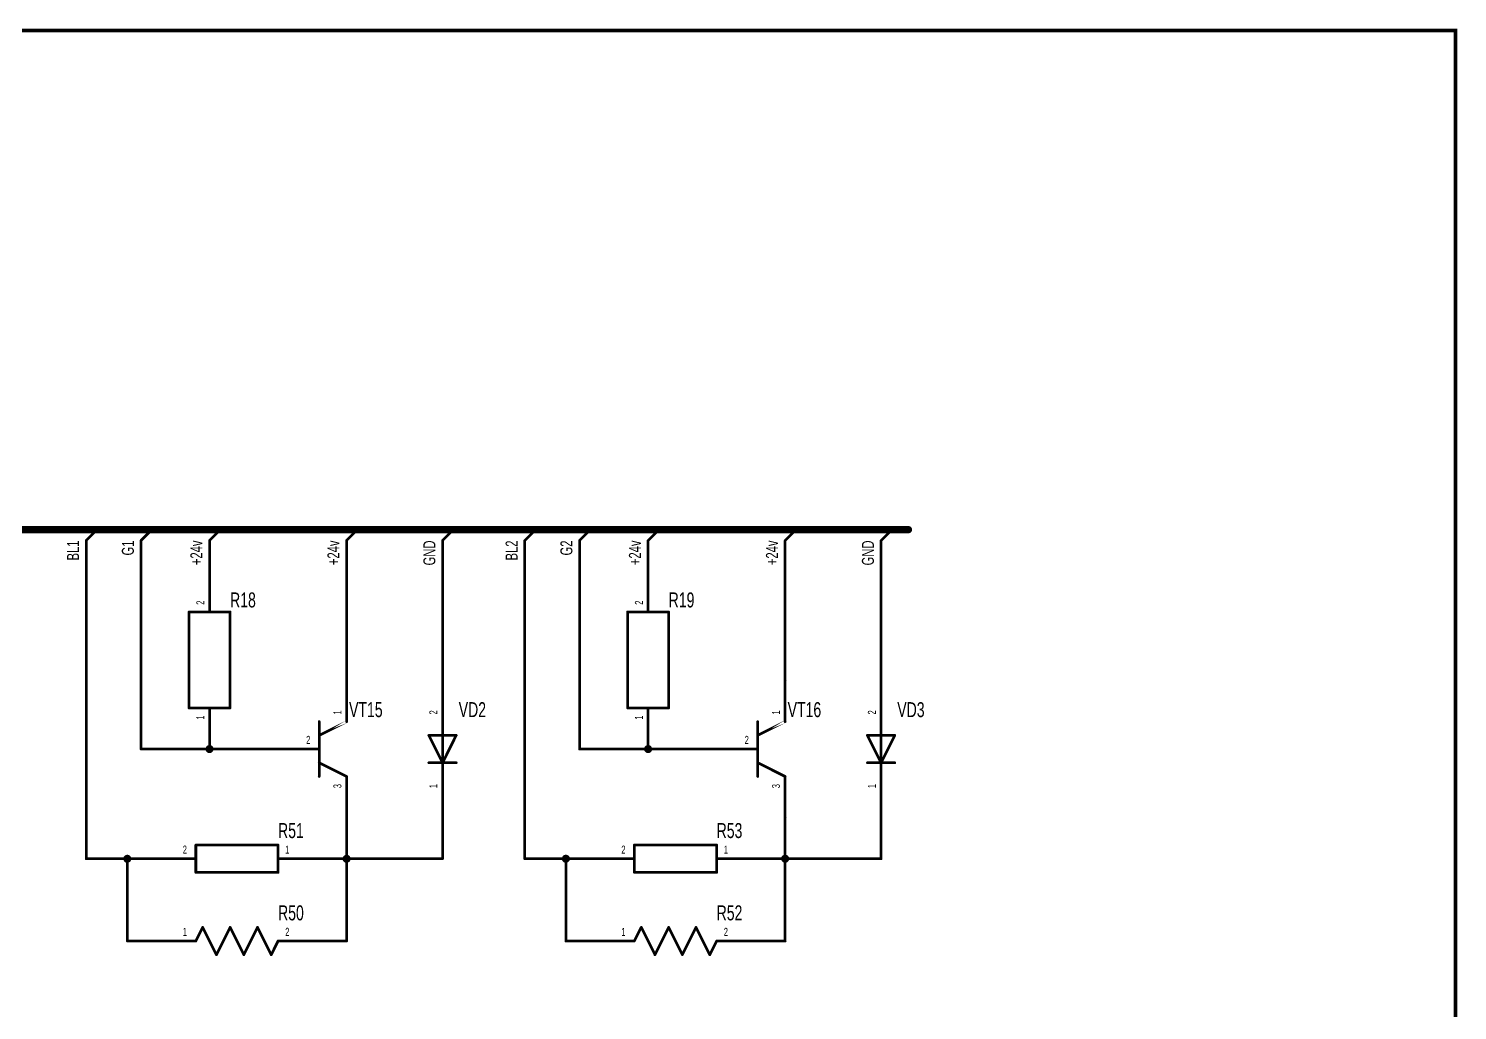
# Model space of a CAD drawing. Extents: x -4.5 to 18.4, y -0.7 to 15.5.
# Drawn here: x 13.19 to 18.4, y 11.88 to 15.46 of the extents above; entities that cross this region are included whole.
import ezdxf
from ezdxf.enums import TextEntityAlignment as Align

# ---------------------------------------------------------------- set-up
doc = ezdxf.new("R2010")
doc.units = 0
doc.header["$MEASUREMENT"] = 0
for name, color, linetype in [('Bus', 180, 'Continuous'), ('Element', 253, 'Continuous'), ('Net', 50, 'Continuous'), ('Pin', 50, 'Continuous'), ('Titles', 253, 'Continuous')]:
    doc.layers.add(name, color=color, linetype=linetype)

msp = doc.modelspace()

# ---------------------------------------------------------------- linework, layer by layer
at = {"layer": 'Bus', "linetype": 'Continuous', "const_width": 0.0262}
msp.add_lwpolyline([(7.55, 13.6304), (16.4, 13.6304)], dxfattribs=at)
at = {"layer": 'Bus', "linetype": 'Continuous', "const_width": 0.0131}
msp.add_lwpolyline([(16.3934, 13.6304, 1), (16.4066, 13.6304, 1), (16.3934, 13.6304, 1)], format="xyb", dxfattribs=at)
at = {"layer": 'Element', "linetype": 'Continuous', "const_width": 0.0049}
for points in [[(13.7725, 13.3304, 1), (13.7775, 13.3304, 1), (13.7725, 13.3304, 1)], [(13.7725, 13.3304, 1), (13.7775, 13.3304, 1), (13.7725, 13.3304, 1)], [(13.9225, 13.3304, 1), (13.9275, 13.3304, 1), (13.9225, 13.3304, 1)], [(13.9225, 13.3304, 1), (13.9275, 13.3304, 1), (13.9225, 13.3304, 1)], [(15.3725, 13.3304, 1), (15.3775, 13.3304, 1), (15.3725, 13.3304, 1)], [(15.3725, 13.3304, 1), (15.3775, 13.3304, 1), (15.3725, 13.3304, 1)], [(15.5225, 13.3304, 1), (15.5275, 13.3304, 1), (15.5225, 13.3304, 1)], [(15.5225, 13.3304, 1), (15.5275, 13.3304, 1), (15.5225, 13.3304, 1)], [(13.7725, 12.9804, 1), (13.7775, 12.9804, 1), (13.7725, 12.9804, 1)], [(13.7725, 12.9804, 1), (13.7775, 12.9804, 1), (13.7725, 12.9804, 1)], [(13.9225, 12.9804, 1), (13.9275, 12.9804, 1), (13.9225, 12.9804, 1)], [(13.9225, 12.9804, 1), (13.9275, 12.9804, 1), (13.9225, 12.9804, 1)], [(15.3725, 12.9804, 1), (15.3775, 12.9804, 1), (15.3725, 12.9804, 1)], [(15.3725, 12.9804, 1), (15.3775, 12.9804, 1), (15.3725, 12.9804, 1)], [(15.5225, 12.9804, 1), (15.5275, 12.9804, 1), (15.5225, 12.9804, 1)], [(15.5225, 12.9804, 1), (15.5275, 12.9804, 1), (15.5225, 12.9804, 1)], [(14.2475, 12.9304, 1), (14.2525, 12.9304, 1), (14.2475, 12.9304, 1)], [(14.3475, 12.9304, 1), (14.3525, 12.9304, 1), (14.3475, 12.9304, 1)], [(14.6975, 12.9304, 1), (14.7025, 12.9304, 1), (14.6975, 12.9304, 1)], [(15.8475, 12.9304, 1), (15.8525, 12.9304, 1), (15.8475, 12.9304, 1)], [(15.9475, 12.9304, 1), (15.9525, 12.9304, 1), (15.9475, 12.9304, 1)], [(16.2975, 12.9304, 1), (16.3025, 12.9304, 1), (16.2975, 12.9304, 1)], [(14.2475, 12.8804, 1), (14.2525, 12.8804, 1), (14.2475, 12.8804, 1)], [(14.6475, 12.8804, 1), (14.6525, 12.8804, 1), (14.6475, 12.8804, 1)], [(14.6475, 12.8804, 1), (14.6525, 12.8804, 1), (14.6475, 12.8804, 1)], [(14.7475, 12.8804, 1), (14.7525, 12.8804, 1), (14.7475, 12.8804, 1)], [(14.7475, 12.8804, 1), (14.7525, 12.8804, 1), (14.7475, 12.8804, 1)], [(15.8475, 12.8804, 1), (15.8525, 12.8804, 1), (15.8475, 12.8804, 1)], [(16.2475, 12.8804, 1), (16.2525, 12.8804, 1), (16.2475, 12.8804, 1)], [(16.2475, 12.8804, 1), (16.2525, 12.8804, 1), (16.2475, 12.8804, 1)], [(16.3475, 12.8804, 1), (16.3525, 12.8804, 1), (16.3475, 12.8804, 1)], [(16.3475, 12.8804, 1), (16.3525, 12.8804, 1), (16.3475, 12.8804, 1)], [(14.2475, 12.7804, 1), (14.2525, 12.7804, 1), (14.2475, 12.7804, 1)], [(14.2475, 12.7804, 1), (14.2525, 12.7804, 1), (14.2475, 12.7804, 1)], [(14.6475, 12.7804, 1), (14.6525, 12.7804, 1), (14.6475, 12.7804, 1)], [(14.6975, 12.7804, 1), (14.7025, 12.7804, 1), (14.6975, 12.7804, 1)], [(14.6975, 12.7804, 1), (14.7025, 12.7804, 1), (14.6975, 12.7804, 1)], [(14.7475, 12.7804, 1), (14.7525, 12.7804, 1), (14.7475, 12.7804, 1)], [(15.8475, 12.7804, 1), (15.8525, 12.7804, 1), (15.8475, 12.7804, 1)], [(15.8475, 12.7804, 1), (15.8525, 12.7804, 1), (15.8475, 12.7804, 1)], [(16.2475, 12.7804, 1), (16.2525, 12.7804, 1), (16.2475, 12.7804, 1)], [(16.2975, 12.7804, 1), (16.3025, 12.7804, 1), (16.2975, 12.7804, 1)], [(16.2975, 12.7804, 1), (16.3025, 12.7804, 1), (16.2975, 12.7804, 1)], [(16.3475, 12.7804, 1), (16.3525, 12.7804, 1), (16.3475, 12.7804, 1)], [(14.2475, 12.7304, 1), (14.2525, 12.7304, 1), (14.2475, 12.7304, 1)], [(14.3475, 12.7304, 1), (14.3525, 12.7304, 1), (14.3475, 12.7304, 1)], [(14.6975, 12.7304, 1), (14.7025, 12.7304, 1), (14.6975, 12.7304, 1)], [(15.8475, 12.7304, 1), (15.8525, 12.7304, 1), (15.8475, 12.7304, 1)], [(15.9475, 12.7304, 1), (15.9525, 12.7304, 1), (15.9475, 12.7304, 1)], [(16.2975, 12.7304, 1), (16.3025, 12.7304, 1), (16.2975, 12.7304, 1)], [(13.7975, 12.4804, 1), (13.8025, 12.4804, 1), (13.7975, 12.4804, 1)], [(13.7975, 12.4804, 1), (13.8025, 12.4804, 1), (13.7975, 12.4804, 1)], [(14.0975, 12.4804, 1), (14.1025, 12.4804, 1), (14.0975, 12.4804, 1)], [(14.0975, 12.4804, 1), (14.1025, 12.4804, 1), (14.0975, 12.4804, 1)], [(15.3975, 12.4804, 1), (15.4025, 12.4804, 1), (15.3975, 12.4804, 1)], [(15.3975, 12.4804, 1), (15.4025, 12.4804, 1), (15.3975, 12.4804, 1)], [(15.6975, 12.4804, 1), (15.7025, 12.4804, 1), (15.6975, 12.4804, 1)], [(15.6975, 12.4804, 1), (15.7025, 12.4804, 1), (15.6975, 12.4804, 1)], [(13.7975, 12.3804, 1), (13.8025, 12.3804, 1), (13.7975, 12.3804, 1)], [(13.7975, 12.3804, 1), (13.8025, 12.3804, 1), (13.7975, 12.3804, 1)], [(14.0975, 12.3804, 1), (14.1025, 12.3804, 1), (14.0975, 12.3804, 1)], [(14.0975, 12.3804, 1), (14.1025, 12.3804, 1), (14.0975, 12.3804, 1)], [(15.3975, 12.3804, 1), (15.4025, 12.3804, 1), (15.3975, 12.3804, 1)], [(15.3975, 12.3804, 1), (15.4025, 12.3804, 1), (15.3975, 12.3804, 1)], [(15.6975, 12.3804, 1), (15.7025, 12.3804, 1), (15.6975, 12.3804, 1)], [(15.6975, 12.3804, 1), (15.7025, 12.3804, 1), (15.6975, 12.3804, 1)], [(13.8225, 12.1804, 1), (13.8275, 12.1804, 1), (13.8225, 12.1804, 1)], [(13.8225, 12.1804, 1), (13.8275, 12.1804, 1), (13.8225, 12.1804, 1)], [(13.9225, 12.1804, 1), (13.9275, 12.1804, 1), (13.9225, 12.1804, 1)], [(13.9225, 12.1804, 1), (13.9275, 12.1804, 1), (13.9225, 12.1804, 1)], [(14.0225, 12.1804, 1), (14.0275, 12.1804, 1), (14.0225, 12.1804, 1)], [(14.0225, 12.1804, 1), (14.0275, 12.1804, 1), (14.0225, 12.1804, 1)], [(15.4225, 12.1804, 1), (15.4275, 12.1804, 1), (15.4225, 12.1804, 1)], [(15.4225, 12.1804, 1), (15.4275, 12.1804, 1), (15.4225, 12.1804, 1)], [(15.5225, 12.1804, 1), (15.5275, 12.1804, 1), (15.5225, 12.1804, 1)], [(15.5225, 12.1804, 1), (15.5275, 12.1804, 1), (15.5225, 12.1804, 1)], [(15.6225, 12.1804, 1), (15.6275, 12.1804, 1), (15.6225, 12.1804, 1)], [(15.6225, 12.1804, 1), (15.6275, 12.1804, 1), (15.6225, 12.1804, 1)], [(13.7975, 12.1304, 1), (13.8025, 12.1304, 1), (13.7975, 12.1304, 1)], [(14.0975, 12.1304, 1), (14.1025, 12.1304, 1), (14.0975, 12.1304, 1)], [(15.3975, 12.1304, 1), (15.4025, 12.1304, 1), (15.3975, 12.1304, 1)], [(15.6975, 12.1304, 1), (15.7025, 12.1304, 1), (15.6975, 12.1304, 1)], [(13.8725, 12.0804, 1), (13.8775, 12.0804, 1), (13.8725, 12.0804, 1)], [(13.8725, 12.0804, 1), (13.8775, 12.0804, 1), (13.8725, 12.0804, 1)], [(13.9725, 12.0804, 1), (13.9775, 12.0804, 1), (13.9725, 12.0804, 1)], [(13.9725, 12.0804, 1), (13.9775, 12.0804, 1), (13.9725, 12.0804, 1)], [(14.0725, 12.0804, 1), (14.0775, 12.0804, 1), (14.0725, 12.0804, 1)], [(14.0725, 12.0804, 1), (14.0775, 12.0804, 1), (14.0725, 12.0804, 1)], [(15.4725, 12.0804, 1), (15.4775, 12.0804, 1), (15.4725, 12.0804, 1)], [(15.4725, 12.0804, 1), (15.4775, 12.0804, 1), (15.4725, 12.0804, 1)], [(15.5725, 12.0804, 1), (15.5775, 12.0804, 1), (15.5725, 12.0804, 1)], [(15.5725, 12.0804, 1), (15.5775, 12.0804, 1), (15.5725, 12.0804, 1)], [(15.6725, 12.0804, 1), (15.6775, 12.0804, 1), (15.6725, 12.0804, 1)], [(15.6725, 12.0804, 1), (15.6775, 12.0804, 1), (15.6725, 12.0804, 1)]]:
    msp.add_lwpolyline(points, format="xyb", dxfattribs=at)
at = {"layer": 'Element', "linetype": 'Continuous', "const_width": 0.0098}
for points in [[(13.775, 13.3304), (13.775, 12.9804)], [(13.775, 13.3304), (13.925, 13.3304)], [(13.925, 13.3304), (13.925, 12.9804)], [(15.375, 13.3304), (15.375, 12.9804)], [(15.375, 13.3304), (15.525, 13.3304)], [(15.525, 13.3304), (15.525, 12.9804)], [(13.925, 12.9804), (13.775, 12.9804)], [(15.525, 12.9804), (15.375, 12.9804)], [(14.25, 12.7304), (14.25, 12.9304)], [(14.35, 12.9304), (14.25, 12.8804), (14.35, 12.9304)], [(14.7, 12.7304), (14.7, 12.9304)], [(15.85, 12.7304), (15.85, 12.9304)], [(15.95, 12.9304), (15.85, 12.8804), (15.95, 12.9304)], [(16.3, 12.7304), (16.3, 12.9304)], [(14.25, 12.7804), (14.25, 12.8804)], [(14.65, 12.8804), (14.75, 12.8804)], [(14.65, 12.8804), (14.7, 12.7804)], [(14.7, 12.7804), (14.75, 12.8804)], [(15.85, 12.7804), (15.85, 12.8804)], [(16.25, 12.8804), (16.35, 12.8804)], [(16.25, 12.8804), (16.3, 12.7804)], [(16.3, 12.7804), (16.35, 12.8804)], [(14.25, 12.7804), (14.35, 12.7304)], [(14.65, 12.7804), (14.75, 12.7804)], [(15.85, 12.7804), (15.95, 12.7304)], [(16.25, 12.7804), (16.35, 12.7804)], [(13.8, 12.3804), (13.8, 12.4804)], [(13.8, 12.4804), (14.1, 12.4804)], [(14.1, 12.4804), (14.1, 12.3804)], [(15.4, 12.3804), (15.4, 12.4804)], [(15.4, 12.4804), (15.7, 12.4804)], [(15.7, 12.4804), (15.7, 12.3804)], [(14.1, 12.3804), (13.8, 12.3804)], [(15.7, 12.3804), (15.4, 12.3804)], [(13.8, 12.1304), (13.825, 12.1804)], [(13.825, 12.1804), (13.875, 12.0804)], [(13.875, 12.0804), (13.925, 12.1804)], [(13.925, 12.1804), (13.975, 12.0804)], [(13.975, 12.0804), (14.025, 12.1804)], [(14.025, 12.1804), (14.075, 12.0804)], [(15.4, 12.1304), (15.425, 12.1804)], [(15.425, 12.1804), (15.475, 12.0804)], [(15.475, 12.0804), (15.525, 12.1804)], [(15.525, 12.1804), (15.575, 12.0804)], [(15.575, 12.0804), (15.625, 12.1804)], [(15.625, 12.1804), (15.675, 12.0804)], [(14.075, 12.0804), (14.1, 12.1304)], [(15.675, 12.0804), (15.7, 12.1304)]]:
    msp.add_lwpolyline(points, dxfattribs=at)
at = {"layer": 'Net', "linetype": 'Continuous', "const_width": 0.0098}
for points in [[(13.4, 13.591), (13.4394, 13.6304)], [(13.6, 13.591), (13.6394, 13.6304)], [(13.85, 13.591), (13.8894, 13.6304)], [(14.35, 13.591), (14.3894, 13.6304)], [(14.7, 13.591), (14.7394, 13.6304)], [(15, 13.591), (15.0394, 13.6304)], [(15.2, 13.591), (15.2394, 13.6304)], [(15.45, 13.591), (15.4894, 13.6304)], [(15.95, 13.591), (15.9894, 13.6304)], [(16.3, 13.591), (16.3394, 13.6304)], [(13.4, 12.4304), (13.4, 13.591)], [(13.6, 12.8304), (13.6, 13.591)], [(13.85, 13.4804), (13.85, 13.591)], [(14.35, 13.0804), (14.35, 13.591)], [(14.7, 13.0804), (14.7, 13.591)], [(15, 12.4304), (15, 13.591)], [(15.2, 12.8304), (15.2, 13.591)], [(15.45, 13.4804), (15.45, 13.591)], [(15.95, 13.0804), (15.95, 13.591)], [(16.3, 13.0804), (16.3, 13.591)], [(13.85, 12.8304), (13.6, 12.8304)], [(13.8402, 12.8304), (13.8406, 12.8273), (13.842, 12.8246), (13.8442, 12.8224), (13.847, 12.821), (13.85, 12.8205), (13.853, 12.821), (13.8558, 12.8224), (13.858, 12.8246), (13.8594, 12.8273), (13.8598, 12.8304), (13.8594, 12.8334), (13.858, 12.8361), (13.8558, 12.8383), (13.853, 12.8397), (13.85, 12.8402), (13.847, 12.8397), (13.8442, 12.8383), (13.842, 12.8361), (13.8406, 12.8334), (13.8402, 12.8304)], [(14.1, 12.8304), (13.85, 12.8304)], [(13.85, 12.8304), (13.85, 12.8304)], [(13.85, 12.8304), (13.85, 12.8304)], [(15.45, 12.8304), (15.2, 12.8304)], [(15.4402, 12.8304), (15.4406, 12.8273), (15.442, 12.8246), (15.4442, 12.8224), (15.447, 12.821), (15.45, 12.8205), (15.453, 12.821), (15.4558, 12.8224), (15.458, 12.8246), (15.4594, 12.8273), (15.4598, 12.8304), (15.4594, 12.8334), (15.458, 12.8361), (15.4558, 12.8383), (15.453, 12.8397), (15.45, 12.8402), (15.447, 12.8397), (15.4442, 12.8383), (15.442, 12.8361), (15.4406, 12.8334), (15.4402, 12.8304)], [(15.7, 12.8304), (15.45, 12.8304)], [(15.45, 12.8304), (15.45, 12.8304)], [(15.45, 12.8304), (15.45, 12.8304)], [(14.35, 12.5804), (14.35, 12.4304)], [(14.7, 12.4304), (14.7, 12.5804)], [(15.95, 12.5804), (15.95, 12.4304)], [(16.3, 12.4304), (16.3, 12.5804)], [(13.55, 12.4304), (13.4, 12.4304)], [(13.5402, 12.4304), (13.5406, 12.4273), (13.542, 12.4246), (13.5442, 12.4224), (13.547, 12.421), (13.55, 12.4205), (13.553, 12.421), (13.5558, 12.4224), (13.558, 12.4246), (13.5594, 12.4273), (13.5598, 12.4304), (13.5594, 12.4334), (13.558, 12.4361), (13.5558, 12.4383), (13.553, 12.4397), (13.55, 12.4402), (13.547, 12.4397), (13.5442, 12.4383), (13.542, 12.4361), (13.5406, 12.4334), (13.5402, 12.4304)], [(13.65, 12.4304), (13.55, 12.4304)], [(13.55, 12.4304), (13.55, 12.1304)], [(13.55, 12.4304), (13.55, 12.4304)], [(13.55, 12.4304), (13.55, 12.4304)], [(14.25, 12.4304), (14.35, 12.4304)], [(14.3402, 12.4304), (14.3406, 12.4273), (14.342, 12.4246), (14.3442, 12.4224), (14.347, 12.421), (14.35, 12.4205), (14.353, 12.421), (14.3558, 12.4224), (14.358, 12.4246), (14.3594, 12.4273), (14.3598, 12.4304), (14.3594, 12.4334), (14.358, 12.4361), (14.3558, 12.4383), (14.353, 12.4397), (14.35, 12.4402), (14.347, 12.4397), (14.3442, 12.4383), (14.342, 12.4361), (14.3406, 12.4334), (14.3402, 12.4304)], [(14.3402, 12.4304), (14.3406, 12.4273), (14.342, 12.4246), (14.3442, 12.4224), (14.347, 12.421), (14.35, 12.4205), (14.353, 12.421), (14.3558, 12.4224), (14.358, 12.4246), (14.3594, 12.4273), (14.3598, 12.4304), (14.3594, 12.4334), (14.358, 12.4361), (14.3558, 12.4383), (14.353, 12.4397), (14.35, 12.4402), (14.347, 12.4397), (14.3442, 12.4383), (14.342, 12.4361), (14.3406, 12.4334), (14.3402, 12.4304)], [(14.35, 12.4304), (14.35, 12.1304)], [(14.35, 12.4304), (14.35, 12.4304)], [(14.35, 12.4304), (14.35, 12.4304)], [(14.35, 12.4304), (14.7, 12.4304)], [(15.15, 12.4304), (15, 12.4304)], [(15.1402, 12.4304), (15.1406, 12.4273), (15.142, 12.4246), (15.1442, 12.4224), (15.147, 12.421), (15.15, 12.4205), (15.153, 12.421), (15.1558, 12.4224), (15.158, 12.4246), (15.1594, 12.4273), (15.1598, 12.4304), (15.1594, 12.4334), (15.158, 12.4361), (15.1558, 12.4383), (15.153, 12.4397), (15.15, 12.4402), (15.147, 12.4397), (15.1442, 12.4383), (15.142, 12.4361), (15.1406, 12.4334), (15.1402, 12.4304)], [(15.25, 12.4304), (15.15, 12.4304)], [(15.15, 12.4304), (15.15, 12.1304)], [(15.85, 12.4304), (15.95, 12.4304)], [(15.9402, 12.4304), (15.9406, 12.4273), (15.942, 12.4246), (15.9442, 12.4224), (15.947, 12.421), (15.95, 12.4205), (15.953, 12.421), (15.9558, 12.4224), (15.958, 12.4246), (15.9594, 12.4273), (15.9598, 12.4304), (15.9594, 12.4334), (15.958, 12.4361), (15.9558, 12.4383), (15.953, 12.4397), (15.95, 12.4402), (15.947, 12.4397), (15.9442, 12.4383), (15.942, 12.4361), (15.9406, 12.4334), (15.9402, 12.4304)], [(15.9402, 12.4304), (15.9406, 12.4273), (15.942, 12.4246), (15.9442, 12.4224), (15.947, 12.421), (15.95, 12.4205), (15.953, 12.421), (15.9558, 12.4224), (15.958, 12.4246), (15.9594, 12.4273), (15.9598, 12.4304), (15.9594, 12.4334), (15.958, 12.4361), (15.9558, 12.4383), (15.953, 12.4397), (15.95, 12.4402), (15.947, 12.4397), (15.9442, 12.4383), (15.942, 12.4361), (15.9406, 12.4334), (15.9402, 12.4304)], [(15.95, 12.4304), (15.95, 12.1304)], [(15.95, 12.4304), (15.95, 12.4304)], [(15.95, 12.4304), (15.95, 12.4304)], [(15.95, 12.4304), (16.3, 12.4304)], [(13.55, 12.1304), (13.65, 12.1304)], [(14.35, 12.1304), (14.25, 12.1304)], [(15.15, 12.1304), (15.25, 12.1304)], [(15.95, 12.1304), (15.85, 12.1304)]]:
    msp.add_lwpolyline(points, dxfattribs=at)
at = {"layer": 'Net', "linetype": 'Continuous', "const_width": 0.0049}
for points in [[(13.4369, 13.6304, 1), (13.4418, 13.6304, 1), (13.4369, 13.6304, 1)], [(13.6369, 13.6304, 1), (13.6418, 13.6304, 1), (13.6369, 13.6304, 1)], [(13.8869, 13.6304, 1), (13.8918, 13.6304, 1), (13.8869, 13.6304, 1)], [(14.3869, 13.6304, 1), (14.3918, 13.6304, 1), (14.3869, 13.6304, 1)], [(14.7369, 13.6304, 1), (14.7418, 13.6304, 1), (14.7369, 13.6304, 1)], [(15.0369, 13.6304, 1), (15.0418, 13.6304, 1), (15.0369, 13.6304, 1)], [(15.2369, 13.6304, 1), (15.2418, 13.6304, 1), (15.2369, 13.6304, 1)], [(15.4869, 13.6304, 1), (15.4918, 13.6304, 1), (15.4869, 13.6304, 1)], [(15.9869, 13.6304, 1), (15.9918, 13.6304, 1), (15.9869, 13.6304, 1)], [(16.3369, 13.6304, 1), (16.3418, 13.6304, 1), (16.3369, 13.6304, 1)], [(13.3975, 13.591, 1), (13.4025, 13.591, 1), (13.3975, 13.591, 1)], [(13.3975, 13.591, 1), (13.4025, 13.591, 1), (13.3975, 13.591, 1)], [(13.5975, 13.591, 1), (13.6025, 13.591, 1), (13.5975, 13.591, 1)], [(13.5975, 13.591, 1), (13.6025, 13.591, 1), (13.5975, 13.591, 1)], [(13.8475, 13.591, 1), (13.8525, 13.591, 1), (13.8475, 13.591, 1)], [(13.8475, 13.591, 1), (13.8525, 13.591, 1), (13.8475, 13.591, 1)], [(14.3475, 13.591, 1), (14.3525, 13.591, 1), (14.3475, 13.591, 1)], [(14.3475, 13.591, 1), (14.3525, 13.591, 1), (14.3475, 13.591, 1)], [(14.6975, 13.591, 1), (14.7025, 13.591, 1), (14.6975, 13.591, 1)], [(14.6975, 13.591, 1), (14.7025, 13.591, 1), (14.6975, 13.591, 1)], [(14.9975, 13.591, 1), (15.0025, 13.591, 1), (14.9975, 13.591, 1)], [(14.9975, 13.591, 1), (15.0025, 13.591, 1), (14.9975, 13.591, 1)], [(15.1975, 13.591, 1), (15.2025, 13.591, 1), (15.1975, 13.591, 1)], [(15.1975, 13.591, 1), (15.2025, 13.591, 1), (15.1975, 13.591, 1)], [(15.4475, 13.591, 1), (15.4525, 13.591, 1), (15.4475, 13.591, 1)], [(15.4475, 13.591, 1), (15.4525, 13.591, 1), (15.4475, 13.591, 1)], [(15.9475, 13.591, 1), (15.9525, 13.591, 1), (15.9475, 13.591, 1)], [(15.9475, 13.591, 1), (15.9525, 13.591, 1), (15.9475, 13.591, 1)], [(16.2975, 13.591, 1), (16.3025, 13.591, 1), (16.2975, 13.591, 1)], [(16.2975, 13.591, 1), (16.3025, 13.591, 1), (16.2975, 13.591, 1)], [(13.8475, 13.4804, 1), (13.8525, 13.4804, 1), (13.8475, 13.4804, 1)], [(15.4475, 13.4804, 1), (15.4525, 13.4804, 1), (15.4475, 13.4804, 1)], [(14.3475, 13.0804, 1), (14.3525, 13.0804, 1), (14.3475, 13.0804, 1)], [(14.6975, 13.0804, 1), (14.7025, 13.0804, 1), (14.6975, 13.0804, 1)], [(15.9475, 13.0804, 1), (15.9525, 13.0804, 1), (15.9475, 13.0804, 1)], [(16.2975, 13.0804, 1), (16.3025, 13.0804, 1), (16.2975, 13.0804, 1)], [(13.5975, 12.8304, 1), (13.6025, 12.8304, 1), (13.5975, 12.8304, 1)], [(13.5975, 12.8304, 1), (13.6025, 12.8304, 1), (13.5975, 12.8304, 1)], [(13.8377, 12.8304, 1), (13.8426, 12.8304, 1), (13.8377, 12.8304, 1)], [(13.8475, 12.8304, 1), (13.8525, 12.8304, 1), (13.8475, 12.8304, 1)], [(13.8475, 12.8304, 1), (13.8525, 12.8304, 1), (13.8475, 12.8304, 1)], [(13.8475, 12.8304, 1), (13.8525, 12.8304, 1), (13.8475, 12.8304, 1)], [(13.8475, 12.8304, 1), (13.8525, 12.8304, 1), (13.8475, 12.8304, 1)], [(14.0975, 12.8304, 1), (14.1025, 12.8304, 1), (14.0975, 12.8304, 1)], [(15.1975, 12.8304, 1), (15.2025, 12.8304, 1), (15.1975, 12.8304, 1)], [(15.1975, 12.8304, 1), (15.2025, 12.8304, 1), (15.1975, 12.8304, 1)], [(15.4377, 12.8304, 1), (15.4426, 12.8304, 1), (15.4377, 12.8304, 1)], [(15.4475, 12.8304, 1), (15.4525, 12.8304, 1), (15.4475, 12.8304, 1)], [(15.4475, 12.8304, 1), (15.4525, 12.8304, 1), (15.4475, 12.8304, 1)], [(15.4475, 12.8304, 1), (15.4525, 12.8304, 1), (15.4475, 12.8304, 1)], [(15.4475, 12.8304, 1), (15.4525, 12.8304, 1), (15.4475, 12.8304, 1)], [(15.6975, 12.8304, 1), (15.7025, 12.8304, 1), (15.6975, 12.8304, 1)], [(14.3475, 12.5804, 1), (14.3525, 12.5804, 1), (14.3475, 12.5804, 1)], [(14.6975, 12.5804, 1), (14.7025, 12.5804, 1), (14.6975, 12.5804, 1)], [(15.9475, 12.5804, 1), (15.9525, 12.5804, 1), (15.9475, 12.5804, 1)], [(16.2975, 12.5804, 1), (16.3025, 12.5804, 1), (16.2975, 12.5804, 1)], [(13.3975, 12.4304, 1), (13.4025, 12.4304, 1), (13.3975, 12.4304, 1)], [(13.3975, 12.4304, 1), (13.4025, 12.4304, 1), (13.3975, 12.4304, 1)], [(13.5377, 12.4304, 1), (13.5426, 12.4304, 1), (13.5377, 12.4304, 1)], [(13.5475, 12.4304, 1), (13.5525, 12.4304, 1), (13.5475, 12.4304, 1)], [(13.5475, 12.4304, 1), (13.5525, 12.4304, 1), (13.5475, 12.4304, 1)], [(13.5475, 12.4304, 1), (13.5525, 12.4304, 1), (13.5475, 12.4304, 1)], [(13.5475, 12.4304, 1), (13.5525, 12.4304, 1), (13.5475, 12.4304, 1)], [(13.5475, 12.4304, 1), (13.5525, 12.4304, 1), (13.5475, 12.4304, 1)], [(13.6475, 12.4304, 1), (13.6525, 12.4304, 1), (13.6475, 12.4304, 1)], [(14.2475, 12.4304, 1), (14.2525, 12.4304, 1), (14.2475, 12.4304, 1)], [(14.3377, 12.4304, 1), (14.3426, 12.4304, 1), (14.3377, 12.4304, 1)], [(14.3377, 12.4304, 1), (14.3426, 12.4304, 1), (14.3377, 12.4304, 1)], [(14.3475, 12.4304, 1), (14.3525, 12.4304, 1), (14.3475, 12.4304, 1)], [(14.3475, 12.4304, 1), (14.3525, 12.4304, 1), (14.3475, 12.4304, 1)], [(14.3475, 12.4304, 1), (14.3525, 12.4304, 1), (14.3475, 12.4304, 1)], [(14.3475, 12.4304, 1), (14.3525, 12.4304, 1), (14.3475, 12.4304, 1)], [(14.3475, 12.4304, 1), (14.3525, 12.4304, 1), (14.3475, 12.4304, 1)], [(14.3475, 12.4304, 1), (14.3525, 12.4304, 1), (14.3475, 12.4304, 1)], [(14.6975, 12.4304, 1), (14.7025, 12.4304, 1), (14.6975, 12.4304, 1)], [(14.6975, 12.4304, 1), (14.7025, 12.4304, 1), (14.6975, 12.4304, 1)], [(14.9975, 12.4304, 1), (15.0025, 12.4304, 1), (14.9975, 12.4304, 1)], [(14.9975, 12.4304, 1), (15.0025, 12.4304, 1), (14.9975, 12.4304, 1)], [(15.1377, 12.4304, 1), (15.1426, 12.4304, 1), (15.1377, 12.4304, 1)], [(15.1475, 12.4304, 1), (15.1525, 12.4304, 1), (15.1475, 12.4304, 1)], [(15.1475, 12.4304, 1), (15.1525, 12.4304, 1), (15.1475, 12.4304, 1)], [(15.1475, 12.4304, 1), (15.1525, 12.4304, 1), (15.1475, 12.4304, 1)], [(15.2475, 12.4304, 1), (15.2525, 12.4304, 1), (15.2475, 12.4304, 1)], [(15.8475, 12.4304, 1), (15.8525, 12.4304, 1), (15.8475, 12.4304, 1)], [(15.9377, 12.4304, 1), (15.9426, 12.4304, 1), (15.9377, 12.4304, 1)], [(15.9377, 12.4304, 1), (15.9426, 12.4304, 1), (15.9377, 12.4304, 1)], [(15.9475, 12.4304, 1), (15.9525, 12.4304, 1), (15.9475, 12.4304, 1)], [(15.9475, 12.4304, 1), (15.9525, 12.4304, 1), (15.9475, 12.4304, 1)], [(15.9475, 12.4304, 1), (15.9525, 12.4304, 1), (15.9475, 12.4304, 1)], [(15.9475, 12.4304, 1), (15.9525, 12.4304, 1), (15.9475, 12.4304, 1)], [(15.9475, 12.4304, 1), (15.9525, 12.4304, 1), (15.9475, 12.4304, 1)], [(15.9475, 12.4304, 1), (15.9525, 12.4304, 1), (15.9475, 12.4304, 1)], [(16.2975, 12.4304, 1), (16.3025, 12.4304, 1), (16.2975, 12.4304, 1)], [(16.2975, 12.4304, 1), (16.3025, 12.4304, 1), (16.2975, 12.4304, 1)], [(13.5475, 12.1304, 1), (13.5525, 12.1304, 1), (13.5475, 12.1304, 1)], [(13.5475, 12.1304, 1), (13.5525, 12.1304, 1), (13.5475, 12.1304, 1)], [(13.6475, 12.1304, 1), (13.6525, 12.1304, 1), (13.6475, 12.1304, 1)], [(14.2475, 12.1304, 1), (14.2525, 12.1304, 1), (14.2475, 12.1304, 1)], [(14.3475, 12.1304, 1), (14.3525, 12.1304, 1), (14.3475, 12.1304, 1)], [(14.3475, 12.1304, 1), (14.3525, 12.1304, 1), (14.3475, 12.1304, 1)], [(15.1475, 12.1304, 1), (15.1525, 12.1304, 1), (15.1475, 12.1304, 1)], [(15.1475, 12.1304, 1), (15.1525, 12.1304, 1), (15.1475, 12.1304, 1)], [(15.2475, 12.1304, 1), (15.2525, 12.1304, 1), (15.2475, 12.1304, 1)], [(15.8475, 12.1304, 1), (15.8525, 12.1304, 1), (15.8475, 12.1304, 1)], [(15.9475, 12.1304, 1), (15.9525, 12.1304, 1), (15.9475, 12.1304, 1)], [(15.9475, 12.1304, 1), (15.9525, 12.1304, 1), (15.9475, 12.1304, 1)]]:
    msp.add_lwpolyline(points, format="xyb", dxfattribs=at)
at = {"layer": 'Pin', "linetype": 'Continuous', "const_width": 0.0049}
for points in [[(13.8475, 13.4804, 1), (13.8525, 13.4804, 1), (13.8475, 13.4804, 1)], [(15.4475, 13.4804, 1), (15.4525, 13.4804, 1), (15.4475, 13.4804, 1)], [(13.8475, 13.3304, 1), (13.8525, 13.3304, 1), (13.8475, 13.3304, 1)], [(15.4475, 13.3304, 1), (15.4525, 13.3304, 1), (15.4475, 13.3304, 1)], [(14.3475, 13.0804, 1), (14.3525, 13.0804, 1), (14.3475, 13.0804, 1)], [(14.6975, 13.0804, 1), (14.7025, 13.0804, 1), (14.6975, 13.0804, 1)], [(15.9475, 13.0804, 1), (15.9525, 13.0804, 1), (15.9475, 13.0804, 1)], [(16.2975, 13.0804, 1), (16.3025, 13.0804, 1), (16.2975, 13.0804, 1)], [(13.8475, 12.9804, 1), (13.8525, 12.9804, 1), (13.8475, 12.9804, 1)], [(15.4475, 12.9804, 1), (15.4525, 12.9804, 1), (15.4475, 12.9804, 1)], [(14.3475, 12.9304, 1), (14.3525, 12.9304, 1), (14.3475, 12.9304, 1)], [(14.6975, 12.9304, 1), (14.7025, 12.9304, 1), (14.6975, 12.9304, 1)], [(15.9475, 12.9304, 1), (15.9525, 12.9304, 1), (15.9475, 12.9304, 1)], [(16.2975, 12.9304, 1), (16.3025, 12.9304, 1), (16.2975, 12.9304, 1)], [(13.8475, 12.8304, 1), (13.8525, 12.8304, 1), (13.8475, 12.8304, 1)], [(14.0975, 12.8304, 1), (14.1025, 12.8304, 1), (14.0975, 12.8304, 1)], [(14.2475, 12.8304, 1), (14.2525, 12.8304, 1), (14.2475, 12.8304, 1)], [(15.4475, 12.8304, 1), (15.4525, 12.8304, 1), (15.4475, 12.8304, 1)], [(15.6975, 12.8304, 1), (15.7025, 12.8304, 1), (15.6975, 12.8304, 1)], [(15.8475, 12.8304, 1), (15.8525, 12.8304, 1), (15.8475, 12.8304, 1)], [(14.3475, 12.7304, 1), (14.3525, 12.7304, 1), (14.3475, 12.7304, 1)], [(14.6975, 12.7304, 1), (14.7025, 12.7304, 1), (14.6975, 12.7304, 1)], [(15.9475, 12.7304, 1), (15.9525, 12.7304, 1), (15.9475, 12.7304, 1)], [(16.2975, 12.7304, 1), (16.3025, 12.7304, 1), (16.2975, 12.7304, 1)], [(14.3475, 12.5804, 1), (14.3525, 12.5804, 1), (14.3475, 12.5804, 1)], [(14.6975, 12.5804, 1), (14.7025, 12.5804, 1), (14.6975, 12.5804, 1)], [(15.9475, 12.5804, 1), (15.9525, 12.5804, 1), (15.9475, 12.5804, 1)], [(16.2975, 12.5804, 1), (16.3025, 12.5804, 1), (16.2975, 12.5804, 1)], [(13.6475, 12.4304, 1), (13.6525, 12.4304, 1), (13.6475, 12.4304, 1)], [(13.7975, 12.4304, 1), (13.8025, 12.4304, 1), (13.7975, 12.4304, 1)], [(14.0975, 12.4304, 1), (14.1025, 12.4304, 1), (14.0975, 12.4304, 1)], [(14.2475, 12.4304, 1), (14.2525, 12.4304, 1), (14.2475, 12.4304, 1)], [(15.2475, 12.4304, 1), (15.2525, 12.4304, 1), (15.2475, 12.4304, 1)], [(15.3975, 12.4304, 1), (15.4025, 12.4304, 1), (15.3975, 12.4304, 1)], [(15.6975, 12.4304, 1), (15.7025, 12.4304, 1), (15.6975, 12.4304, 1)], [(15.8475, 12.4304, 1), (15.8525, 12.4304, 1), (15.8475, 12.4304, 1)], [(13.6475, 12.1304, 1), (13.6525, 12.1304, 1), (13.6475, 12.1304, 1)], [(13.7975, 12.1304, 1), (13.8025, 12.1304, 1), (13.7975, 12.1304, 1)], [(14.0975, 12.1304, 1), (14.1025, 12.1304, 1), (14.0975, 12.1304, 1)], [(14.2475, 12.1304, 1), (14.2525, 12.1304, 1), (14.2475, 12.1304, 1)], [(15.2475, 12.1304, 1), (15.2525, 12.1304, 1), (15.2475, 12.1304, 1)], [(15.3975, 12.1304, 1), (15.4025, 12.1304, 1), (15.3975, 12.1304, 1)], [(15.6975, 12.1304, 1), (15.7025, 12.1304, 1), (15.6975, 12.1304, 1)], [(15.8475, 12.1304, 1), (15.8525, 12.1304, 1), (15.8475, 12.1304, 1)]]:
    msp.add_lwpolyline(points, format="xyb", dxfattribs=at)
at = {"layer": 'Pin', "linetype": 'Continuous', "const_width": 0.0098}
for points in [[(13.85, 13.3304), (13.85, 13.4804)], [(15.45, 13.3304), (15.45, 13.4804)], [(14.35, 12.9304), (14.35, 13.0804)], [(14.7, 12.9304), (14.7, 13.0804)], [(15.95, 12.9304), (15.95, 13.0804)], [(16.3, 12.9304), (16.3, 13.0804)], [(13.85, 12.9804), (13.85, 12.8304)], [(15.45, 12.9804), (15.45, 12.8304)], [(14.25, 12.8304), (14.1, 12.8304)], [(15.85, 12.8304), (15.7, 12.8304)], [(14.35, 12.7304), (14.35, 12.5804)], [(14.7, 12.7304), (14.7, 12.5804)], [(15.95, 12.7304), (15.95, 12.5804)], [(16.3, 12.7304), (16.3, 12.5804)], [(13.8, 12.4304), (13.65, 12.4304)], [(14.1, 12.4304), (14.25, 12.4304)], [(15.4, 12.4304), (15.25, 12.4304)], [(15.7, 12.4304), (15.85, 12.4304)], [(13.8, 12.1304), (13.65, 12.1304)], [(14.1, 12.1304), (14.25, 12.1304)], [(15.4, 12.1304), (15.25, 12.1304)], [(15.7, 12.1304), (15.85, 12.1304)]]:
    msp.add_lwpolyline(points, dxfattribs=at)
at = {"layer": 'Titles', "linetype": 'Continuous', "const_width": 0.0131}
msp.add_lwpolyline([(18.3961, -0.6905), (-4.0055, -0.6905), (-4.0055, 15.4512), (18.3961, 15.4512), (18.3961, -0.6905)], dxfattribs=at)

# ---------------------------------------------------------------- texts
at = {"layer": 'Element', "width": 0.7}
for s, p in [('R18', (13.925, 13.3304)), ('R19', (15.525, 13.3304)), ('VT15', (14.3591, 12.9304)), ('VD2', (14.7591, 12.9304)), ('VT16', (15.9591, 12.9304)), ('VD3', (16.3591, 12.9304)), ('R51', (14.1, 12.4894)), ('R53', (15.7, 12.4894)), ('R50', (14.1, 12.1894)), ('R52', (15.7, 12.1894))]:
    msp.add_text(s, height=0.0547, dxfattribs=at).set_placement(p, align=Align.BOTTOM_LEFT)
at = {"layer": 'Net', "width": 0.7}
for s, p in [('BL1', (13.3869, 13.591)), ('G1', (13.5869, 13.591)), ('+24v', (13.8369, 13.591)), ('+24v', (14.3369, 13.591)), ('GND', (14.6869, 13.591)), ('BL2', (14.9869, 13.591)), ('G2', (15.1869, 13.591)), ('+24v', (15.4369, 13.591)), ('+24v', (15.9369, 13.591)), ('GND', (16.2869, 13.591))]:
    msp.add_text(s, height=0.0437, rotation=90, dxfattribs=at).set_placement(p, align=Align.BOTTOM_RIGHT)
at = {"layer": 'Pin', "width": 0.7}
for s, p in [('2', (13.8019, 13.3566)), ('2', (15.4019, 13.3566)), ('1', (13.8019, 12.9377)), ('1', (14.3019, 12.9566)), ('2', (14.6519, 12.9566)), ('1', (15.4019, 12.9377)), ('1', (15.9019, 12.9566)), ('2', (16.2519, 12.9566)), ('3', (14.3019, 12.6877)), ('1', (14.6519, 12.6877)), ('3', (15.9019, 12.6877)), ('1', (16.2519, 12.6877))]:
    msp.add_text(s, height=0.0292, rotation=90, dxfattribs=at).set_placement(p, align=Align.TOP_LEFT)
for s, p in [('2', (14.2024, 12.8785)), ('2', (15.8024, 12.8785)), ('2', (13.7524, 12.4785)), ('1', (14.1262, 12.4785)), ('2', (15.3524, 12.4785)), ('1', (15.7262, 12.4785)), ('1', (13.7524, 12.1785)), ('2', (14.1262, 12.1785)), ('1', (15.3524, 12.1785)), ('2', (15.7262, 12.1785))]:
    msp.add_text(s, height=0.0292, dxfattribs=at).set_placement(p, align=Align.TOP_LEFT)

doc.saveas('drawing.dxf')
